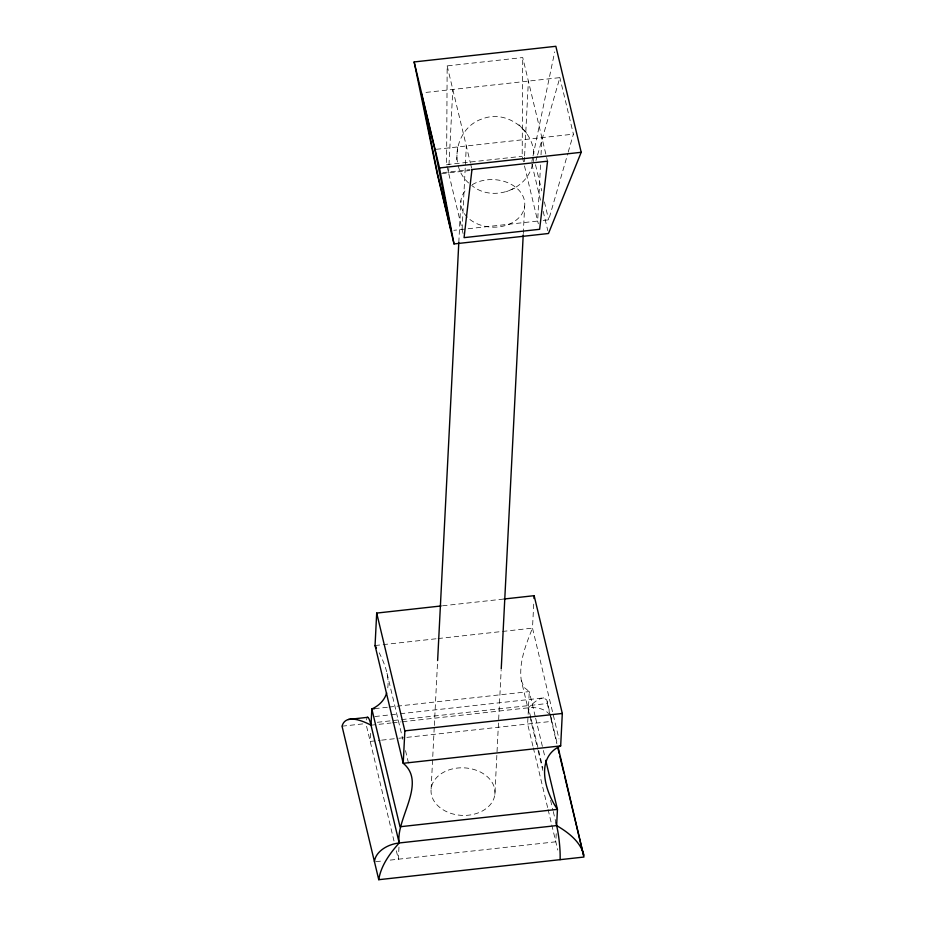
<?xml version="1.0" encoding="UTF-8"?>
<svg xmlns="http://www.w3.org/2000/svg" width="926" height="926" viewBox="0 0 926 926"><rect width="100%" height="100%" fill="white"/><g stroke="black" fill="none" stroke-linecap="round" stroke-linejoin="round"><path stroke-width="0.69" stroke-dasharray="4.63 3.47" d="M463.081 233.526L446.598 164.631L447.165 65.896L522.739 57.551L547.532 161.193M523.491 161.772L522.183 156.286L522.739 57.551M370.597 733.311L370.192 741.413L380.216 740.314M398.979 847.035L398.365 859.201L396.015 849.385M448.578 172.873L452.802 89.452M431.122 788.871L434.271 726.875M434.34 725.44L437.547 661.997M458.81 242.462L460.928 200.641M462.097 229.405L466.322 145.984M524.301 161.645L524.51 157.339M524.591 155.892L528.376 81.106M494.878 794.346A32.005 23.787 2.9 0 0 449.411 769.761A32.005 23.787 2.9 0 0 444.723 810.725A32.005 23.787 2.9 0 0 494.878 794.346L501.151 670.355M523.283 233.514L524.672 206.116M540.518 164.967L537.67 221.059L453.833 230.319M541.027 154.897L541.895 137.638M533.712 604.146L532.496 628.129L558.991 738.902M556.225 833.689L555.808 841.803L388.526 860.289M468.614 182.978C447.802 164.596 456.298 126.862 482.689 118.736C509.034 108.643 538.793 134.374 533.179 161.819M456.692 159.666L457.12 153.322M457.224 151.748L457.629 145.706M387.774 687.844C389.371 675.598 384.614 663.572 379.22 652.818M531.871 161.425L532.751 157.212M533.04 155.811L554.686 51.914M535.969 160.545L537.161 156.401M537.566 155.012L559.871 77.622L424.177 92.612M543.18 220.446L548.69 219.844L567.812 153.508M568.205 152.119L573.391 134.154L559.871 77.622M532.462 164.249C527.288 190.351 492.019 202.493 471.728 185.42M511.187 189.645L514.775 188.128M506.383 191.694L508.189 190.941M436.262 149.306L573.391 134.154M446.598 164.631L522.183 156.286M442.836 172.63L470.038 169.632M441.69 173.637L469.968 170.511M442.535 605.801L504.08 599.006M375.053 645.526L436.597 638.72M438.033 638.558L501.012 631.601M502.436 631.451L532.496 628.129C525.922 644.589 518.699 662.275 521.269 680.355L537.751 749.261M374.694 708.656L387.577 707.232M389.013 707.082L529.278 691.583L535.321 716.817M374.891 716.527L398.851 713.888M400.287 713.726L543.689 697.891L546.791 700.021L549.789 712.488M342.041 726.192L363.108 723.866M377.345 722.292L400.182 719.768M401.618 719.618L547.243 703.528L556.873 743.763M371.013 725.197L391.05 722.986M392.485 722.824L401.074 721.875M402.497 721.724L528.457 707.8A24.273 15.869 -13.5 0 1 548.736 713.633M381.639 740.152L397.381 738.416M398.817 738.253L551.514 721.389A24.273 15.869 -13.5 0 0 550.021 715.381M375.887 861.678L382.913 860.902M543.689 697.891C537.416 698.574 532.797 703.691 528.457 707.8L530.806 717.615M518.988 124.721L522.901 129.038M523.641 129.848L528.063 134.733M521.269 680.355L524.162 687.439L529.278 691.583L527.635 724.028L533.006 746.46M535.506 164.689L541.768 190.883M544.407 201.914L548.69 219.844M531.918 164.215L540.529 200.248M543.18 211.325L547.822 230.724M524.475 165.904L538.33 223.803M447.165 65.896L470.304 162.617M470.628 163.995L471.623 168.162M550.113 713.842L557.44 744.435M535.656 718.229L543.03 749.076M543.365 750.477L545.044 757.48M531.142 719.027L542.879 768.094M550.6 800.342L552.938 810.157M553.273 811.558L555.959 822.786M538.087 750.673L542.786 770.363M533.341 747.861L547.764 808.155M548.099 809.555L551.445 823.573M551.78 824.985L557.776 850.045M387.022 673.271L402.833 739.376M405.519 750.627L408.887 764.691M366.58 726.308L394.001 840.97M547.185 701.584L547.243 703.528M472.179 184.725A32.005 23.787 2.9 0 1 523.676 197.863A32.005 23.787 2.9 0 1 487.319 226.708A32.005 23.787 2.9 0 1 466.554 189.182M366.279 719.965A24.273 3.461 83.7 0 1 366.557 718.703"/><path stroke-width="1.39" d="M558.1 747.224L583.959 857.036L378.757 879.7C380.922 865.567 389.904 853.425 399.187 842.973C395.495 819.082 427.222 783.095 403.215 763.302L375.053 645.526L376.697 613.081L441.1 605.963M376.697 613.081L404.859 730.857L403.215 763.302L560.67 745.905L562.313 713.46L534.14 595.684L504.08 599.006M437.628 660.562L458.81 242.462M501.232 668.919L523.213 234.949M534.001 598.509L534.14 595.684M560.08 859.664A24.273 3.461 83.7 0 0 556.63 825.587L557.452 809.359L545.715 760.292M386.663 692.903C384.649 700.264 378.665 705.925 371.835 708.98L371.013 725.197L399.187 842.973A24.273 15.869 -13.5 0 0 374.486 861.84M581.204 152.304L548.481 233.502L454.018 243.932L437.118 173.266L414.142 61.949L555.855 46.3L581.204 152.304L439.503 167.953L414.142 61.949M560.67 745.905C534.846 757.387 544.916 791.417 557.452 809.359L400.009 826.756L371.835 708.98L374.694 708.656M366.904 717.835A24.273 3.461 83.7 0 1 371.013 725.197C363.177 721.03 345.433 713.379 342.041 726.192L378.757 879.7M348.361 719.467L367.749 717.314M404.859 730.857L562.313 713.46M399.187 842.973L556.63 825.587C568.055 832.312 580.22 841.375 583.831 854.779M375.053 645.526L376.442 647.957M557.869 747.953L559.211 753.556M559.883 756.345L563.899 773.129M564.559 775.93L583.623 855.636M555.959 822.786L556.63 825.587M439.503 167.953L454.018 243.932M471.959 169.539L464.065 237.646L539.65 229.301L547.532 161.193L471.959 169.539M434.838 149.468L421.307 92.936L437.558 174.088L451.078 230.62L434.838 149.468"/></g></svg>
